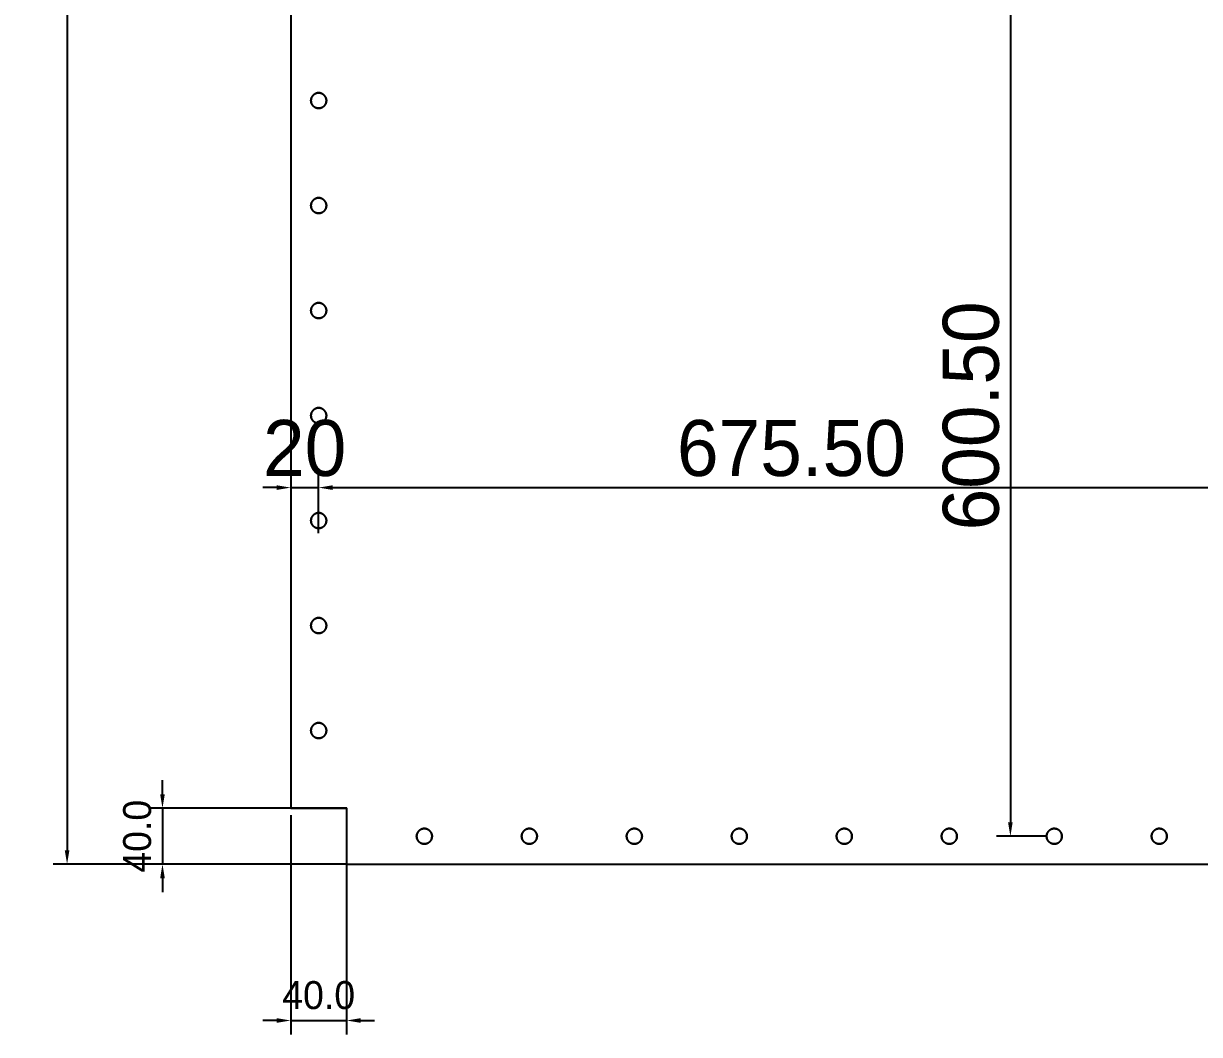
# Model space of a CAD drawing. Header units: millimetres. Extents: x -1864 to 9568, y -1616 to 1889.
# Drawn here: x 5743 to 6584, y -1065 to -343 of the extents above; entities that cross this region are included whole.
import ezdxf

# ---------------------------------------------------------------- set-up
doc = ezdxf.new("R2010")
doc.units = ezdxf.units.MM
doc.header["$MEASUREMENT"] = 0
doc.layers.add('cotes', color=7, linetype='Continuous', true_color=0x000000)
doc.layers.add('platen', color=7, linetype='Continuous', true_color=0x007f00)
doc.styles.add('Mill', font='')
doc.styles.get('Mill').set_extended_font_data('Mill')
doc.dimstyles.new('Style de cote 01', dxfattribs={"dimscale": 10, "dimtxt": 2, "dimasz": 1, "dimexe": 1, "dimexo": 0.5, "dimgap": 0.8, "dimtad": 1, "dimtoh": 1, "dimdec": 1, "dimzin": 1, "dimdsep": 46, "dimtxsty": 'Mill', "dimcen": 2.5, "dimadec": 0, "dimazin": 0, "dimtfac": 1, "dimtdec": 4, "dimtix": 1, "dimtmove": 1, "dimatfit": 3, "dimfxl": 0, "dimtolj": 1, "dimtzin": 1, "dimarcsym": 0})
doc.dimstyles.new('Style de cote 02', dxfattribs={"dimscale": 10, "dimtxt": 4, "dimasz": 1, "dimexe": 1, "dimexo": 0.5, "dimgap": 0.8, "dimtad": 1, "dimtoh": 1, "dimzin": 1, "dimdsep": 46, "dimtxsty": 'Mill', "dimcen": 2.5, "dimadec": 1, "dimazin": 0, "dimtfac": 1, "dimtdec": 4, "dimtix": 1, "dimtmove": 1, "dimatfit": 3, "dimfxl": 0, "dimtolj": 1, "dimtzin": 1, "dimarcsym": 0})

# ---------------------------------------------------------------- blocks, each defined once
blk = doc.blocks.new('top plaat')
at = {"layer": 'platen'}
for p, q in [((14.5, -730.5), (14.5, -730.5, 18)), ((20, -725), (20, -725, 18)), ((25.5, -730.5), (25.5, -730.5, 18)), ((20, -736), (20, -736, 18)), ((14.5, -805.5), (14.5, -805.5, 18)), ((20, -800), (20, -800, 18)), ((25.5, -805.5), (25.5, -805.5, 18)), ((20, -811), (20, -811, 18)), ((14.5, -880.5), (14.5, -880.5, 18)), ((20, -875), (20, -875, 18)), ((25.5, -880.5), (25.5, -880.5, 18)), ((20, -886), (20, -886, 18)), ((14.5, -955.5), (14.5, -955.5, 18)), ((20, -950), (20, -950, 18)), ((25.5, -955.5), (25.5, -955.5, 18)), ((20, -961), (20, -961, 18)), ((14.5, -1030.5), (14.5, -1030.5, 18)), ((20, -1025), (20, -1025, 18)), ((25.5, -1030.5), (25.5, -1030.5, 18)), ((20, -1036), (20, -1036, 18)), ((20, -1100), (20, -1100, 18)), ((14.5, -1105.5), (14.5, -1105.5, 18)), ((25.5, -1105.5), (25.5, -1105.5, 18)), ((20, -1111), (20, -1111, 18)), ((20, -1175), (20, -1175, 18)), ((14.5, -1180.5), (14.5, -1180.5, 18)), ((25.5, -1180.5), (25.5, -1180.5, 18)), ((20, -1186), (20, -1186, 18)), ((95.5, -1250.5), (95.5, -1250.5, 18)), ((170.5, -1250.5), (170.5, -1250.5, 18)), ((245.5, -1250.5), (245.5, -1250.5, 18)), ((320.5, -1250.5), (320.5, -1250.5, 18)), ((395.5, -1250.5), (395.5, -1250.5, 18)), ((470.5, -1250.5), (470.5, -1250.5, 18)), ((545.5, -1250.5), (545.5, -1250.5, 18)), ((620.5, -1250.5), (620.5, -1250.5, 18)), ((90, -1256), (90, -1256, 18)), ((101, -1256), (101, -1256, 18)), ((165, -1256), (165, -1256, 18)), ((176, -1256), (176, -1256, 18)), ((240, -1256), (240, -1256, 18)), ((251, -1256), (251, -1256, 18)), ((315, -1256), (315, -1256, 18)), ((326, -1256), (326, -1256, 18)), ((390, -1256), (390, -1256, 18)), ((401, -1256), (401, -1256, 18)), ((465, -1256), (465, -1256, 18)), ((476, -1256), (476, -1256, 18)), ((540, -1256), (540, -1256, 18)), ((551, -1256), (551, -1256, 18)), ((615, -1256), (615, -1256, 18)), ((626, -1256), (626, -1256, 18)), ((95.5, -1261.5), (95.5, -1261.5, 18)), ((170.5, -1261.5), (170.5, -1261.5, 18)), ((245.5, -1261.5), (245.5, -1261.5, 18)), ((320.5, -1261.5), (320.5, -1261.5, 18)), ((395.5, -1261.5), (395.5, -1261.5, 18)), ((470.5, -1261.5), (470.5, -1261.5, 18)), ((545.5, -1261.5), (545.5, -1261.5, 18)), ((620.5, -1261.5), (620.5, -1261.5, 18))]:
    blk.add_line(p, q, dxfattribs=at)
for points, knots in [([(0, 0), (0, -309), (0, -618), (0, -927), (0, -1236)], [4655.052018, 4655.052018, 4655.052018, 5274.345164, 5274.345164, 5893.638309, 5893.638309, 5893.638309]), ([(0, 0, 18), (0, -309, 18), (0, -618, 18), (0, -927, 18), (0, -1236, 18)], [4655.052018, 4655.052018, 4655.052018, 5274.345164, 5274.345164, 5893.638309, 5893.638309, 5893.638309]), ([(0, 0, 9), (0, -309, 9), (0, -618, 9), (0, -927, 9), (0, -1236, 9)], [4655.052018, 4655.052018, 4655.052018, 5274.345164, 5274.345164, 5893.638309, 5893.638309, 5893.638309]), ([(40, -1276), (349, -1276), (658, -1276), (967, -1276), (1276, -1276)], [5973.638309, 5973.638309, 5973.638309, 6592.931454, 6592.931454, 7212.2246, 7212.2246, 7212.2246]), ([(40, -1276, 18), (349, -1276, 18), (658, -1276, 18), (967, -1276, 18), (1276, -1276, 18)], [5973.638309, 5973.638309, 5973.638309, 6592.931454, 6592.931454, 7212.2246, 7212.2246, 7212.2246]), ([(40, -1276, 9), (349, -1276, 9), (658, -1276, 9), (967, -1276, 9), (1276, -1276, 9)], [5973.638309, 5973.638309, 5973.638309, 6592.931454, 6592.931454, 7212.2246, 7212.2246, 7212.2246])]:
    blk.add_open_spline(points, degree=2, knots=knots, dxfattribs=at)
for points, knots in [([(25.5, -730.5), (25.5, -736), (20, -736), (14.5, -736), (14.5, -730.5), (14.5, -725), (20, -725), (25.5, -725), (25.5, -730.5)], [-31.415927, -31.415927, -31.415927, -23.561945, -23.561945, -15.707963, -15.707963, -7.853982, -7.853982, 0, 0, 0]), ([(25.5, -730.5, 18), (25.5, -736, 18), (20, -736, 18), (14.5, -736, 18), (14.5, -730.5, 18), (14.5, -725, 18), (20, -725, 18), (25.5, -725, 18), (25.5, -730.5, 18)], [-31.415927, -31.415927, -31.415927, -23.561945, -23.561945, -15.707963, -15.707963, -7.853982, -7.853982, 0, 0, 0]), ([(25.5, -730.5, 9), (25.5, -725, 9), (20, -725, 9), (14.5, -725, 9), (14.5, -730.5, 9), (14.5, -736, 9), (20, -736, 9), (25.5, -736, 9), (25.5, -730.5, 9)], [0, 0, 0, 7.853982, 7.853982, 15.707963, 15.707963, 23.561945, 23.561945, 31.415927, 31.415927, 31.415927]), ([(25.5, -805.5), (25.5, -811), (20, -811), (14.5, -811), (14.5, -805.5), (14.5, -800), (20, -800), (25.5, -800), (25.5, -805.5)], [-31.415927, -31.415927, -31.415927, -23.561945, -23.561945, -15.707963, -15.707963, -7.853982, -7.853982, 0, 0, 0]), ([(25.5, -805.5, 18), (25.5, -811, 18), (20, -811, 18), (14.5, -811, 18), (14.5, -805.5, 18), (14.5, -800, 18), (20, -800, 18), (25.5, -800, 18), (25.5, -805.5, 18)], [-31.415927, -31.415927, -31.415927, -23.561945, -23.561945, -15.707963, -15.707963, -7.853982, -7.853982, 0, 0, 0]), ([(25.5, -805.5, 9), (25.5, -800, 9), (20, -800, 9), (14.5, -800, 9), (14.5, -805.5, 9), (14.5, -811, 9), (20, -811, 9), (25.5, -811, 9), (25.5, -805.5, 9)], [0, 0, 0, 7.853982, 7.853982, 15.707963, 15.707963, 23.561945, 23.561945, 31.415927, 31.415927, 31.415927]), ([(25.5, -880.5), (25.5, -886), (20, -886), (14.5, -886), (14.5, -880.5), (14.5, -875), (20, -875), (25.5, -875), (25.5, -880.5)], [-31.415927, -31.415927, -31.415927, -23.561945, -23.561945, -15.707963, -15.707963, -7.853982, -7.853982, 0, 0, 0]), ([(25.5, -880.5, 18), (25.5, -886, 18), (20, -886, 18), (14.5, -886, 18), (14.5, -880.5, 18), (14.5, -875, 18), (20, -875, 18), (25.5, -875, 18), (25.5, -880.5, 18)], [-31.415927, -31.415927, -31.415927, -23.561945, -23.561945, -15.707963, -15.707963, -7.853982, -7.853982, 0, 0, 0]), ([(25.5, -880.5, 9), (25.5, -875, 9), (20, -875, 9), (14.5, -875, 9), (14.5, -880.5, 9), (14.5, -886, 9), (20, -886, 9), (25.5, -886, 9), (25.5, -880.5, 9)], [0, 0, 0, 7.853982, 7.853982, 15.707963, 15.707963, 23.561945, 23.561945, 31.415927, 31.415927, 31.415927]), ([(25.5, -955.5), (25.5, -961), (20, -961), (14.5, -961), (14.5, -955.5), (14.5, -950), (20, -950), (25.5, -950), (25.5, -955.5)], [-31.415927, -31.415927, -31.415927, -23.561945, -23.561945, -15.707963, -15.707963, -7.853982, -7.853982, 0, 0, 0]), ([(25.5, -955.5, 18), (25.5, -961, 18), (20, -961, 18), (14.5, -961, 18), (14.5, -955.5, 18), (14.5, -950, 18), (20, -950, 18), (25.5, -950, 18), (25.5, -955.5, 18)], [-31.415927, -31.415927, -31.415927, -23.561945, -23.561945, -15.707963, -15.707963, -7.853982, -7.853982, 0, 0, 0]), ([(25.5, -955.5, 9), (25.5, -950, 9), (20, -950, 9), (14.5, -950, 9), (14.5, -955.5, 9), (14.5, -961, 9), (20, -961, 9), (25.5, -961, 9), (25.5, -955.5, 9)], [0, 0, 0, 7.853982, 7.853982, 15.707963, 15.707963, 23.561945, 23.561945, 31.415927, 31.415927, 31.415927]), ([(25.5, -1030.5), (25.5, -1036), (20, -1036), (14.5, -1036), (14.5, -1030.5), (14.5, -1025), (20, -1025), (25.5, -1025), (25.5, -1030.5)], [-31.415927, -31.415927, -31.415927, -23.561945, -23.561945, -15.707963, -15.707963, -7.853982, -7.853982, 0, 0, 0]), ([(25.5, -1030.5, 18), (25.5, -1036, 18), (20, -1036, 18), (14.5, -1036, 18), (14.5, -1030.5, 18), (14.5, -1025, 18), (20, -1025, 18), (25.5, -1025, 18), (25.5, -1030.5, 18)], [-31.415927, -31.415927, -31.415927, -23.561945, -23.561945, -15.707963, -15.707963, -7.853982, -7.853982, 0, 0, 0]), ([(25.5, -1030.5, 9), (25.5, -1025, 9), (20, -1025, 9), (14.5, -1025, 9), (14.5, -1030.5, 9), (14.5, -1036, 9), (20, -1036, 9), (25.5, -1036, 9), (25.5, -1030.5, 9)], [0, 0, 0, 7.853982, 7.853982, 15.707963, 15.707963, 23.561945, 23.561945, 31.415927, 31.415927, 31.415927]), ([(25.5, -1105.5), (25.5, -1111), (20, -1111), (14.5, -1111), (14.5, -1105.5), (14.5, -1100), (20, -1100), (25.5, -1100), (25.5, -1105.5)], [-31.415927, -31.415927, -31.415927, -23.561945, -23.561945, -15.707963, -15.707963, -7.853982, -7.853982, 0, 0, 0]), ([(25.5, -1105.5, 18), (25.5, -1111, 18), (20, -1111, 18), (14.5, -1111, 18), (14.5, -1105.5, 18), (14.5, -1100, 18), (20, -1100, 18), (25.5, -1100, 18), (25.5, -1105.5, 18)], [-31.415927, -31.415927, -31.415927, -23.561945, -23.561945, -15.707963, -15.707963, -7.853982, -7.853982, 0, 0, 0]), ([(25.5, -1105.5, 9), (25.5, -1100, 9), (20, -1100, 9), (14.5, -1100, 9), (14.5, -1105.5, 9), (14.5, -1111, 9), (20, -1111, 9), (25.5, -1111, 9), (25.5, -1105.5, 9)], [0, 0, 0, 7.853982, 7.853982, 15.707963, 15.707963, 23.561945, 23.561945, 31.415927, 31.415927, 31.415927]), ([(25.5, -1180.5), (25.5, -1186), (20, -1186), (14.5, -1186), (14.5, -1180.5), (14.5, -1175), (20, -1175), (25.5, -1175), (25.5, -1180.5)], [-31.415927, -31.415927, -31.415927, -23.561945, -23.561945, -15.707963, -15.707963, -7.853982, -7.853982, 0, 0, 0]), ([(25.5, -1180.5, 18), (25.5, -1186, 18), (20, -1186, 18), (14.5, -1186, 18), (14.5, -1180.5, 18), (14.5, -1175, 18), (20, -1175, 18), (25.5, -1175, 18), (25.5, -1180.5, 18)], [-31.415927, -31.415927, -31.415927, -23.561945, -23.561945, -15.707963, -15.707963, -7.853982, -7.853982, 0, 0, 0]), ([(25.5, -1180.5, 9), (25.5, -1175, 9), (20, -1175, 9), (14.5, -1175, 9), (14.5, -1180.5, 9), (14.5, -1186, 9), (20, -1186, 9), (25.5, -1186, 9), (25.5, -1180.5, 9)], [0, 0, 0, 7.853982, 7.853982, 15.707963, 15.707963, 23.561945, 23.561945, 31.415927, 31.415927, 31.415927]), ([(95.5, -1261.5), (90, -1261.5), (90, -1256), (90, -1250.5), (95.5, -1250.5), (101, -1250.5), (101, -1256), (101, -1261.5), (95.5, -1261.5)], [-31.415927, -31.415927, -31.415927, -23.561945, -23.561945, -15.707963, -15.707963, -7.853982, -7.853982, 0, 0, 0]), ([(95.5, -1261.5, 18), (90, -1261.5, 18), (90, -1256, 18), (90, -1250.5, 18), (95.5, -1250.5, 18), (101, -1250.5, 18), (101, -1256, 18), (101, -1261.5, 18), (95.5, -1261.5, 18)], [-31.415927, -31.415927, -31.415927, -23.561945, -23.561945, -15.707963, -15.707963, -7.853982, -7.853982, 0, 0, 0]), ([(95.5, -1261.5, 9), (101, -1261.5, 9), (101, -1256, 9), (101, -1250.5, 9), (95.5, -1250.5, 9), (90, -1250.5, 9), (90, -1256, 9), (90, -1261.5, 9), (95.5, -1261.5, 9)], [0, 0, 0, 7.853982, 7.853982, 15.707963, 15.707963, 23.561945, 23.561945, 31.415927, 31.415927, 31.415927]), ([(170.5, -1261.5), (165, -1261.5), (165, -1256), (165, -1250.5), (170.5, -1250.5), (176, -1250.5), (176, -1256), (176, -1261.5), (170.5, -1261.5)], [-31.415927, -31.415927, -31.415927, -23.561945, -23.561945, -15.707963, -15.707963, -7.853982, -7.853982, 0, 0, 0]), ([(170.5, -1261.5, 18), (165, -1261.5, 18), (165, -1256, 18), (165, -1250.5, 18), (170.5, -1250.5, 18), (176, -1250.5, 18), (176, -1256, 18), (176, -1261.5, 18), (170.5, -1261.5, 18)], [-31.415927, -31.415927, -31.415927, -23.561945, -23.561945, -15.707963, -15.707963, -7.853982, -7.853982, 0, 0, 0]), ([(170.5, -1261.5, 9), (176, -1261.5, 9), (176, -1256, 9), (176, -1250.5, 9), (170.5, -1250.5, 9), (165, -1250.5, 9), (165, -1256, 9), (165, -1261.5, 9), (170.5, -1261.5, 9)], [0, 0, 0, 7.853982, 7.853982, 15.707963, 15.707963, 23.561945, 23.561945, 31.415927, 31.415927, 31.415927]), ([(245.5, -1261.5), (240, -1261.5), (240, -1256), (240, -1250.5), (245.5, -1250.5), (251, -1250.5), (251, -1256), (251, -1261.5), (245.5, -1261.5)], [-31.415927, -31.415927, -31.415927, -23.561945, -23.561945, -15.707963, -15.707963, -7.853982, -7.853982, 0, 0, 0]), ([(245.5, -1261.5, 18), (240, -1261.5, 18), (240, -1256, 18), (240, -1250.5, 18), (245.5, -1250.5, 18), (251, -1250.5, 18), (251, -1256, 18), (251, -1261.5, 18), (245.5, -1261.5, 18)], [-31.415927, -31.415927, -31.415927, -23.561945, -23.561945, -15.707963, -15.707963, -7.853982, -7.853982, 0, 0, 0]), ([(245.5, -1261.5, 9), (251, -1261.5, 9), (251, -1256, 9), (251, -1250.5, 9), (245.5, -1250.5, 9), (240, -1250.5, 9), (240, -1256, 9), (240, -1261.5, 9), (245.5, -1261.5, 9)], [0, 0, 0, 7.853982, 7.853982, 15.707963, 15.707963, 23.561945, 23.561945, 31.415927, 31.415927, 31.415927]), ([(320.5, -1261.5), (315, -1261.5), (315, -1256), (315, -1250.5), (320.5, -1250.5), (326, -1250.5), (326, -1256), (326, -1261.5), (320.5, -1261.5)], [-31.415927, -31.415927, -31.415927, -23.561945, -23.561945, -15.707963, -15.707963, -7.853982, -7.853982, 0, 0, 0]), ([(320.5, -1261.5, 18), (315, -1261.5, 18), (315, -1256, 18), (315, -1250.5, 18), (320.5, -1250.5, 18), (326, -1250.5, 18), (326, -1256, 18), (326, -1261.5, 18), (320.5, -1261.5, 18)], [-31.415927, -31.415927, -31.415927, -23.561945, -23.561945, -15.707963, -15.707963, -7.853982, -7.853982, 0, 0, 0]), ([(320.5, -1261.5, 9), (326, -1261.5, 9), (326, -1256, 9), (326, -1250.5, 9), (320.5, -1250.5, 9), (315, -1250.5, 9), (315, -1256, 9), (315, -1261.5, 9), (320.5, -1261.5, 9)], [0, 0, 0, 7.853982, 7.853982, 15.707963, 15.707963, 23.561945, 23.561945, 31.415927, 31.415927, 31.415927]), ([(395.5, -1261.5), (390, -1261.5), (390, -1256), (390, -1250.5), (395.5, -1250.5), (401, -1250.5), (401, -1256), (401, -1261.5), (395.5, -1261.5)], [-31.415927, -31.415927, -31.415927, -23.561945, -23.561945, -15.707963, -15.707963, -7.853982, -7.853982, 0, 0, 0]), ([(395.5, -1261.5, 18), (390, -1261.5, 18), (390, -1256, 18), (390, -1250.5, 18), (395.5, -1250.5, 18), (401, -1250.5, 18), (401, -1256, 18), (401, -1261.5, 18), (395.5, -1261.5, 18)], [-31.415927, -31.415927, -31.415927, -23.561945, -23.561945, -15.707963, -15.707963, -7.853982, -7.853982, 0, 0, 0]), ([(395.5, -1261.5, 9), (401, -1261.5, 9), (401, -1256, 9), (401, -1250.5, 9), (395.5, -1250.5, 9), (390, -1250.5, 9), (390, -1256, 9), (390, -1261.5, 9), (395.5, -1261.5, 9)], [0, 0, 0, 7.853982, 7.853982, 15.707963, 15.707963, 23.561945, 23.561945, 31.415927, 31.415927, 31.415927]), ([(470.5, -1261.5), (465, -1261.5), (465, -1256), (465, -1250.5), (470.5, -1250.5), (476, -1250.5), (476, -1256), (476, -1261.5), (470.5, -1261.5)], [-31.415927, -31.415927, -31.415927, -23.561945, -23.561945, -15.707963, -15.707963, -7.853982, -7.853982, 0, 0, 0]), ([(470.5, -1261.5, 18), (465, -1261.5, 18), (465, -1256, 18), (465, -1250.5, 18), (470.5, -1250.5, 18), (476, -1250.5, 18), (476, -1256, 18), (476, -1261.5, 18), (470.5, -1261.5, 18)], [-31.415927, -31.415927, -31.415927, -23.561945, -23.561945, -15.707963, -15.707963, -7.853982, -7.853982, 0, 0, 0]), ([(470.5, -1261.5, 9), (476, -1261.5, 9), (476, -1256, 9), (476, -1250.5, 9), (470.5, -1250.5, 9), (465, -1250.5, 9), (465, -1256, 9), (465, -1261.5, 9), (470.5, -1261.5, 9)], [0, 0, 0, 7.853982, 7.853982, 15.707963, 15.707963, 23.561945, 23.561945, 31.415927, 31.415927, 31.415927]), ([(545.5, -1261.5), (540, -1261.5), (540, -1256), (540, -1250.5), (545.5, -1250.5), (551, -1250.5), (551, -1256), (551, -1261.5), (545.5, -1261.5)], [-31.415927, -31.415927, -31.415927, -23.561945, -23.561945, -15.707963, -15.707963, -7.853982, -7.853982, 0, 0, 0]), ([(545.5, -1261.5, 18), (540, -1261.5, 18), (540, -1256, 18), (540, -1250.5, 18), (545.5, -1250.5, 18), (551, -1250.5, 18), (551, -1256, 18), (551, -1261.5, 18), (545.5, -1261.5, 18)], [-31.415927, -31.415927, -31.415927, -23.561945, -23.561945, -15.707963, -15.707963, -7.853982, -7.853982, 0, 0, 0]), ([(545.5, -1261.5, 9), (551, -1261.5, 9), (551, -1256, 9), (551, -1250.5, 9), (545.5, -1250.5, 9), (540, -1250.5, 9), (540, -1256, 9), (540, -1261.5, 9), (545.5, -1261.5, 9)], [0, 0, 0, 7.853982, 7.853982, 15.707963, 15.707963, 23.561945, 23.561945, 31.415927, 31.415927, 31.415927]), ([(620.5, -1261.5), (615, -1261.5), (615, -1256), (615, -1250.5), (620.5, -1250.5), (626, -1250.5), (626, -1256), (626, -1261.5), (620.5, -1261.5)], [-31.415927, -31.415927, -31.415927, -23.561945, -23.561945, -15.707963, -15.707963, -7.853982, -7.853982, 0, 0, 0]), ([(620.5, -1261.5, 18), (615, -1261.5, 18), (615, -1256, 18), (615, -1250.5, 18), (620.5, -1250.5, 18), (626, -1250.5, 18), (626, -1256, 18), (626, -1261.5, 18), (620.5, -1261.5, 18)], [-31.415927, -31.415927, -31.415927, -23.561945, -23.561945, -15.707963, -15.707963, -7.853982, -7.853982, 0, 0, 0]), ([(620.5, -1261.5, 9), (626, -1261.5, 9), (626, -1256, 9), (626, -1250.5, 9), (620.5, -1250.5, 9), (615, -1250.5, 9), (615, -1256, 9), (615, -1261.5, 9), (620.5, -1261.5, 9)], [0, 0, 0, 7.853982, 7.853982, 15.707963, 15.707963, 23.561945, 23.561945, 31.415927, 31.415927, 31.415927])]:
    blk.add_rational_spline(points, [1, 0.707106781187, 1, 0.707106781187, 1, 0.707106781187, 1, 0.707106781187, 1], degree=2, knots=knots, dxfattribs=at)
for points in [[(0, -1236), (0, -1236, 9), (0, -1236, 18)], [(0, -1236), (20, -1236), (40, -1236)], [(0, -1236, 18), (20, -1236, 18), (40, -1236, 18)], [(0, -1236, 9), (20, -1236, 9), (40, -1236, 9)], [(20, -1236), (20, -1236, 9), (20, -1236, 18)], [(40, -1236), (40, -1236, 9), (40, -1236, 18)], [(40, -1236), (40, -1256), (40, -1276)], [(40, -1236, 18), (40, -1256, 18), (40, -1276, 18)], [(40, -1236, 9), (40, -1256, 9), (40, -1276, 9)], [(40, -1256), (40, -1256, 9), (40, -1256, 18)], [(40, -1276), (40, -1276, 9), (40, -1276, 18)]]:
    blk.add_open_spline(points, degree=2, dxfattribs=at)
blk = doc.blocks.new('*D37')
at = {"layer": 'cotes', "color": 0, "lineweight": -2}
for p, q in [((5934.3, -908.16), (5934.3, -1064.75)), ((5974.3, -908.16), (5974.3, -1064.75)), ((5924.3, -1054.75), (5914.3, -1054.75)), ((5934.3, -1054.75), (5974.3, -1054.75)), ((5984.3, -1054.75), (5994.3, -1054.75))]:
    blk.add_line(p, q, dxfattribs=at)
at = {"layer": 'cotes', "color": 0}
for points in [[(5924.3, -1056.41), (5924.3, -1053.08), (5934.3, -1054.75)], [(5984.3, -1053.08), (5984.3, -1056.41), (5974.3, -1054.75)]]:
    blk.add_solid(points, dxfattribs=at)
at = {"layer": 'Defpoints', "color": 0}
for p in [(5934.3, -903.16), (5974.3, -903.16), (5974.3, -1054.75)]:
    blk.add_point(p, dxfattribs=at)
at = {"layer": 'cotes', "color": 0, "insert": (5954.3, -1036.75), "char_height": 20, "attachment_point": 5, "style": 'Mill'}
blk.add_mtext('\\A1;40.0', dxfattribs=at)
blk = doc.blocks.new('*D38')
at = {"layer": 'cotes', "color": 0, "lineweight": -2}
for p, q in [((5842.72, -893.16), (5842.72, -883.16)), ((5974.52, -903.16), (5832.72, -903.16)), ((5842.72, -903.16), (5842.72, -943.16)), ((5974.52, -943.16), (5832.72, -943.16)), ((5842.72, -953.16), (5842.72, -963.16))]:
    blk.add_line(p, q, dxfattribs=at)
at = {"layer": 'cotes', "color": 0}
for points in [[(5841.06, -893.16), (5844.39, -893.16), (5842.72, -903.16)], [(5844.39, -953.16), (5841.06, -953.16), (5842.72, -943.16)]]:
    blk.add_solid(points, dxfattribs=at)
at = {"layer": 'Defpoints', "color": 0}
for p in [(5979.52, -903.16), (5842.72, -943.16), (5979.52, -943.16)]:
    blk.add_point(p, dxfattribs=at)
at = {"layer": 'cotes', "color": 0, "insert": (5824.72, -923.16), "char_height": 20, "attachment_point": 5, "rotation": 90, "style": 'Mill'}
blk.add_mtext('\\A1;40.0', dxfattribs=at)
blk = doc.blocks.new('*D62')
at = {"layer": 'cotes', "color": 0, "lineweight": -2}
for p, q in [((5954.3, -706.59), (5954.3, -664.11)), ((5924.3, -674.11), (5914.3, -674.11)), ((5934.3, -673.35), (5934.3, -684.11)), ((5934.3, -674.11), (5954.3, -674.11)), ((5964.3, -674.11), (5974.3, -674.11))]:
    blk.add_line(p, q, dxfattribs=at)
at = {"layer": 'cotes', "color": 0}
for points in [[(5924.3, -675.78), (5924.3, -672.45), (5934.3, -674.11)], [(5964.3, -672.45), (5964.3, -675.78), (5954.3, -674.11)]]:
    blk.add_solid(points, dxfattribs=at)
at = {"layer": 'Defpoints', "color": 0}
for p in [(5934.3, -668.35), (5954.3, -674.11), (5954.3, -711.59)]:
    blk.add_point(p, dxfattribs=at)
at = {"layer": 'cotes', "color": 0, "insert": (5944.3, -646.11), "char_height": 40, "attachment_point": 5, "style": 'Mill'}
blk.add_mtext('\\A1;20', dxfattribs=at)
blk = doc.blocks.new('*D63')
at = {"layer": 'cotes', "color": 0, "lineweight": -2}
for p, q in [((5954.3, -669.11), (5954.3, -664.11)), ((6629.8, -696.83), (6629.8, -664.11)), ((5964.3, -674.11), (6619.8, -674.11))]:
    blk.add_line(p, q, dxfattribs=at)
at = {"layer": 'cotes', "color": 0}
for points in [[(5964.3, -672.45), (5964.3, -675.78), (5954.3, -674.11)], [(6619.8, -675.78), (6619.8, -672.45), (6629.8, -674.11)]]:
    blk.add_solid(points, dxfattribs=at)
at = {"layer": 'Defpoints', "color": 0}
for p in [(5954.3, -674.11), (6629.8, -674.11), (6629.8, -701.83)]:
    blk.add_point(p, dxfattribs=at)
at = {"layer": 'cotes', "color": 0, "insert": (6292.05, -646.11), "char_height": 40, "attachment_point": 5, "style": 'Mill'}
blk.add_mtext('\\A1;675.50', dxfattribs=at)
blk = doc.blocks.new('*D67')
at = {"layer": 'cotes', "color": 0, "lineweight": -2}
for p, q in [((6474.8, -322.66), (6438.46, -322.66)), ((6448.46, -332.66), (6448.46, -913.16)), ((6474.8, -923.16), (6438.46, -923.16))]:
    blk.add_line(p, q, dxfattribs=at)
at = {"layer": 'cotes', "color": 0}
for points in [[(6450.12, -332.66), (6446.79, -332.66), (6448.46, -322.66)], [(6446.79, -913.16), (6450.12, -913.16), (6448.46, -923.16)]]:
    blk.add_solid(points, dxfattribs=at)
at = {"layer": 'Defpoints', "color": 0}
for p in [(6479.8, -322.66), (6448.46, -923.16), (6479.8, -923.16)]:
    blk.add_point(p, dxfattribs=at)
at = {"layer": 'cotes', "color": 0, "insert": (6420.46, -622.91), "char_height": 40, "attachment_point": 5, "rotation": 90, "style": 'Mill'}
blk.add_mtext('\\A1;600.50', dxfattribs=at)
blk = doc.blocks.new('*D70')
at = {"layer": 'cotes', "color": 0, "lineweight": -2}
for p, q in [((5964.68, 372.84), (5764.57, 372.84)), ((5774.57, 362.84), (5774.57, -933.16)), ((5964.68, -943.16), (5764.57, -943.16))]:
    blk.add_line(p, q, dxfattribs=at)
at = {"layer": 'cotes', "color": 0}
for points in [[(5776.24, 362.84), (5772.91, 362.84), (5774.57, 372.84)], [(5772.91, -933.16), (5776.24, -933.16), (5774.57, -943.16)]]:
    blk.add_solid(points, dxfattribs=at)
at = {"layer": 'Defpoints', "color": 0}
for p in [(5969.68, 372.84), (5774.57, -943.16), (5969.68, -943.16)]:
    blk.add_point(p, dxfattribs=at)
at = {"layer": 'cotes', "color": 0, "insert": (5756.57, -285.16), "char_height": 20, "attachment_point": 5, "rotation": 90, "style": 'Mill'}
blk.add_mtext('\\A1;1316.0', dxfattribs=at)

msp = doc.modelspace()

# ---------------------------------------------------------------- block references
at = {"layer": 'platen'}
msp.add_blockref('top plaat', (5934.303, 332.836, 1316), dxfattribs=at)

# ---------------------------------------------------------------- dimensions: what is measured, and where the dimension line sits
at = {"layer": 'cotes'}
for base, p1, p2, dimstyle, picture, middle in [((5774.572, -943.164), (5969.683, 372.836, 1334), (5969.683, -943.164, 1334), 'Style de cote 01', '*D70', (5756.572, -285.164)), ((6448.458, -923.164), (6479.803, -322.664, 1334), (6479.803, -923.164, 1334), 'Style de cote 02', '*D67', (6420.458, -622.914)), ((5842.725, -943.164), (5979.516, -903.164, 1334), (5979.516, -943.164, 1334), 'Style de cote 01', '*D38', (5824.725, -923.164))]:
    dim = msp.add_linear_dim(base=base, p1=p1, p2=p2, angle=90, dimstyle=dimstyle, dxfattribs=at)
    dim.commit()
    dim.dimension.update_dxf_attribs({"geometry": picture, "text_midpoint": middle})
dim = msp.add_linear_dim(base=(5954.303, -674.114), p1=(5934.303, -668.347, 1334), p2=(5954.303, -711.592, 1334), text='20', dimstyle='Style de cote 02', dxfattribs=at)
dim.commit()
dim.dimension.update_dxf_attribs({"geometry": '*D62', "text_midpoint": (5944.303, -646.114)})
for base, p1, p2, dimstyle, picture, middle in [((6629.803, -674.114), (5954.303, -674.114, 1334), (6629.803, -701.827, 1334), 'Style de cote 02', '*D63', (6292.053, -646.114)), ((5974.303, -1054.747), (5934.303, -903.164, 1334), (5974.303, -903.164, 1334), 'Style de cote 01', '*D37', (5954.303, -1036.747))]:
    dim = msp.add_linear_dim(base=base, p1=p1, p2=p2, dimstyle=dimstyle, dxfattribs=at)
    dim.commit()
    dim.dimension.update_dxf_attribs({"geometry": picture, "text_midpoint": middle})

doc.saveas('drawing.dxf')
